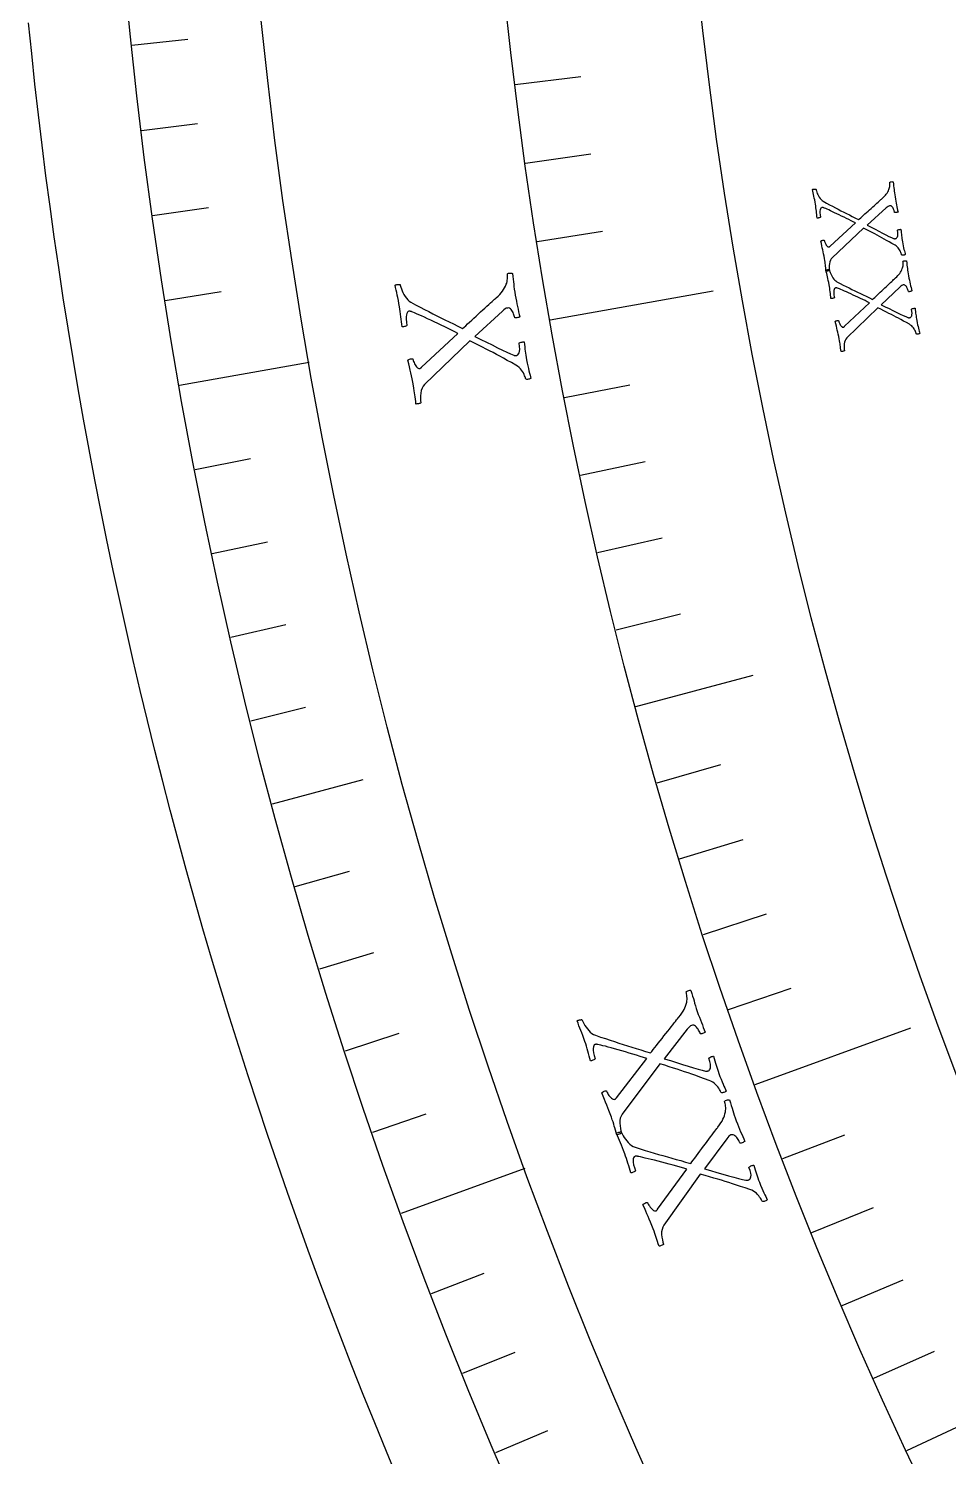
# Model space of a CAD drawing. Header units: millimetres. Extents: x -92 to 92, y -92 to 120.
# Drawn here: x -92.05 to -75.1, y -35.49 to -9.17 of the extents above; entities that cross this region are included whole.
import ezdxf

# ---------------------------------------------------------------- set-up
doc = ezdxf.new("R2010")
doc.units = ezdxf.units.MM
for name, color, linetype in [('CUT_OUTER', 1, 'Continuous'), ('ENGRAVE', 7, 'Continuous'), ('ENGRAVE_FINE', 8, 'Continuous'), ('TEXT', 5, 'Continuous')]:
    doc.layers.add(name, color=color, linetype=linetype)

msp = doc.modelspace()

# ---------------------------------------------------------------- linework, layer by layer
at = {"layer": 'CUT_OUTER'}
msp.add_lwpolyline([(-85.24, -35.9219), (-85.4589, -35.3982), (-85.6744, -34.8732), (-85.8868, -34.3468), (-86.0959, -33.8192), (-86.3018, -33.2903), (-86.5045, -32.7601), (-86.7039, -32.2287), (-86.9, -31.6961), (-87.0928, -31.1623), (-87.2824, -30.6273), (-87.4687, -30.0912), (-87.6517, -29.5539), (-87.8314, -29.0156), (-88.0077, -28.4761), (-88.1808, -27.9356), (-88.3506, -27.394), (-88.517, -26.8513), (-88.6801, -26.3077), (-88.8398, -25.7631), (-88.9962, -25.2175), (-89.1493, -24.6709), (-89.299, -24.1235), (-89.4453, -23.5751), (-89.5883, -23.0258), (-89.7279, -22.4757), (-89.8641, -21.9247), (-89.9969, -21.3729), (-90.1264, -20.8203), (-90.2524, -20.2669), (-90.3751, -19.7127), (-90.4944, -19.1578), (-90.6102, -18.6022), (-90.7226, -18.0459), (-90.8317, -17.4889), (-90.9373, -16.9312), (-91.0394, -16.3729), (-91.1382, -15.814), (-91.2335, -15.2545), (-91.3254, -14.6944), (-91.4138, -14.1337), (-91.4988, -13.5726), (-91.5804, -13.0109), (-91.6585, -12.4487), (-91.7332, -11.8861), (-91.8044, -11.323), (-91.8721, -10.7595), (-91.9364, -10.1956), (-91.9972, -9.6313), (-92.0546, -9.0666)], dxfattribs=at)
at = {"layer": 'ENGRAVE'}
for points in [[(-82.4407, -14.5365), (-79.4346, -14.0065)], [(-89.2728, -15.7412), (-86.8816, -15.3196)], [(-80.8601, -21.6664), (-78.6978, -21.087)], [(-87.5612, -23.4619), (-85.8859, -23.0131)], [(-78.664, -28.6314), (-75.7956, -27.5873)], [(-85.1831, -31.0041), (-82.9014, -30.1737)], [(-75.8693, -35.3784), (-73.8405, -34.4324)]]:
    msp.add_lwpolyline(points, dxfattribs=at)
for radius in [90.65, 90.65, 88.2219, 83.7125, 83.7125, 80.1513]:
    msp.add_circle((0, 0), radius, dxfattribs=at)
at = {"layer": 'ENGRAVE_FINE'}
for points in [[(-90.1534, -9.4755), (-89.1185, -9.3667)], [(-83.0885, -10.202), (-81.8766, -10.0532)], [(-89.9743, -11.0475), (-88.9414, -10.9206)], [(-82.8978, -11.6505), (-81.6887, -11.4806)], [(-89.7678, -12.616), (-88.7373, -12.4712)], [(-82.6819, -13.0955), (-81.4759, -12.9045)], [(-89.5339, -14.1808), (-88.5061, -14.018)], [(-82.1745, -15.9731), (-80.9759, -15.7401)], [(-88.9845, -17.2968), (-87.963, -17.0983)], [(-81.8832, -17.4048), (-80.6889, -17.1509)], [(-88.6691, -18.8472), (-87.6512, -18.6308)], [(-81.567, -18.8312), (-80.3772, -18.5565)], [(-81.2259, -20.2519), (-80.0411, -19.9565)], [(-88.3266, -20.3918), (-87.3127, -20.1577)], [(-87.9573, -21.9302), (-86.9476, -21.6785)], [(-80.4696, -23.0743), (-79.2959, -22.7377)], [(-80.0547, -24.4752), (-78.887, -24.1182)], [(-87.1384, -24.9865), (-86.1381, -24.6997)], [(-79.6153, -25.8686), (-78.4541, -25.4913)], [(-86.689, -26.5035), (-85.6939, -26.1992)], [(-79.1517, -27.2541), (-77.9972, -26.8566)], [(-86.2133, -28.0124), (-85.2236, -27.6908)], [(-85.7113, -29.5128), (-84.7273, -29.174)], [(-78.1524, -29.9999), (-77.0124, -29.5623)], [(-77.6169, -31.3593), (-76.4848, -30.9019)], [(-84.6291, -32.4861), (-83.6576, -32.1131)], [(-77.0578, -32.7091), (-75.9338, -32.232)], [(-84.0492, -33.9581), (-83.0844, -33.5683)], [(-76.4752, -34.0489), (-75.3597, -33.5523)], [(-83.4438, -35.4198), (-82.4859, -35.0132)]]:
    msp.add_lwpolyline(points, dxfattribs=at)
at = {"layer": 'TEXT'}
for points in [[(-76.0849, -12.2742), (-76.0783, -12.3136), (-76.0715, -12.3513), (-76.0646, -12.3872), (-76.0575, -12.4213), (-76.0504, -12.4545), (-76.0435, -12.4873), (-76.0367, -12.52), (-76.0302, -12.5523), (-76.0355, -12.5552), (-76.0432, -12.5579), (-76.0533, -12.5605), (-76.0657, -12.5628), (-76.0777, -12.5642), (-76.0865, -12.5639), (-76.092, -12.562), (-76.0944, -12.5583), (-76.0962, -12.5496), (-76.099, -12.539), (-76.1029, -12.5266), (-76.1078, -12.5123), (-76.1137, -12.4974), (-76.1207, -12.4834), (-76.1287, -12.47), (-76.1377, -12.4574), (-76.1479, -12.447), (-76.1594, -12.4403), (-76.1722, -12.4372), (-76.1863, -12.4378), (-76.1995, -12.4416), (-76.2142, -12.4492), (-76.2302, -12.4605), (-76.2477, -12.4754), (-76.6001, -12.7946), (-76.5261, -12.8326), (-76.4542, -12.8696), (-76.3844, -12.9058), (-76.3168, -12.9412), (-76.2541, -12.9735), (-76.1989, -13.0007), (-76.1513, -13.0229), (-76.1112, -13.0399), (-76.105, -13.042), (-76.099, -13.0433), (-76.0931, -13.0439), (-76.0872, -13.0439), (-76.0821, -13.0435), (-76.078, -13.0432), (-76.0752, -13.0429), (-76.0735, -13.0427), (-76.0655, -13.0396), (-76.0576, -13.033), (-76.0497, -13.0231), (-76.0418, -13.0096), (-76.0359, -12.9906), (-76.0339, -12.964), (-76.0358, -12.9296), (-76.0416, -12.8876), (-76.0395, -12.8842), (-76.0343, -12.8809), (-76.026, -12.8779), (-76.0146, -12.875), (-76.0026, -12.8727), (-75.9922, -12.8715), (-75.9836, -12.8712), (-75.9767, -12.872), (-75.9735, -12.9039), (-75.9705, -12.9339), (-75.9677, -12.9621), (-75.965, -12.9884), (-75.9621, -13.0145), (-75.9585, -13.0417), (-75.9543, -13.07), (-75.9494, -13.0996), (-75.9421, -13.1403), (-75.9348, -13.1776), (-75.9274, -13.2114), (-75.9201, -13.2418), (-75.9131, -13.2692), (-75.9069, -13.2941), (-75.9013, -13.3166), (-75.8965, -13.3366), (-75.9015, -13.3395), (-75.9083, -13.3424), (-75.9169, -13.3451), (-75.9272, -13.3477), (-75.9379, -13.3494), (-75.9474, -13.3493), (-75.9557, -13.3473), (-75.9629, -13.3436), (-75.9643, -13.3376), (-75.967, -13.3285), (-75.971, -13.3163), (-75.9762, -13.3011), (-75.983, -13.284), (-75.9916, -13.2663), (-76.0021, -13.2481), (-76.0144, -13.2294), (-76.0287, -13.2111), (-76.0453, -13.1942), (-76.0641, -13.1786), (-76.0851, -13.1645), (-76.1413, -13.1329), (-76.1936, -13.1034), (-76.242, -13.0758), (-76.2866, -13.0503), (-76.3293, -13.0261), (-76.3723, -13.0023), (-76.4155, -12.9789), (-76.4588, -12.956), (-76.5043, -12.9323), (-76.5539, -12.9067), (-76.6077, -12.8791), (-76.6655, -12.8496), (-77.2437, -13.3954), (-77.2626, -13.4172), (-77.2774, -13.4428), (-77.2881, -13.472), (-77.2946, -13.5049), (-77.2978, -13.5387), (-77.2988, -13.5707), (-77.2974, -13.6008), (-77.2938, -13.629), (-77.2988, -13.6329), (-77.3059, -13.6361), (-77.3152, -13.6387), (-77.3267, -13.6406), (-77.338, -13.642), (-77.3468, -13.6427), (-77.353, -13.6429), (-77.3567, -13.6424), (-77.3602, -13.6102), (-77.3633, -13.5802), (-77.3662, -13.5526), (-77.3688, -13.5273), (-77.3717, -13.5018), (-77.3755, -13.4739), (-77.3801, -13.4435), (-77.3856, -13.4106), (-77.3936, -13.3655), (-77.4015, -13.3234), (-77.4093, -13.2844), (-77.417, -13.2484), (-77.425, -13.2125), (-77.4336, -13.1736), (-77.4428, -13.1318), (-77.4526, -13.0869), (-77.4477, -13.082), (-77.4402, -13.0778), (-77.4303, -13.0744), (-77.4179, -13.0717), (-77.4059, -13.0702), (-77.3972, -13.0705), (-77.3916, -13.0725), (-77.3892, -13.0762), (-77.3875, -13.084), (-77.3845, -13.0938), (-77.3803, -13.1056), (-77.3749, -13.1194), (-77.3684, -13.1339), (-77.3611, -13.1478), (-77.3528, -13.1611), (-77.3435, -13.1738), (-77.3338, -13.1844), (-77.3239, -13.1915), (-77.3139, -13.1951), (-77.3038, -13.1951), (-77.3013, -13.1945), (-77.2985, -13.1933), (-77.2954, -13.1917), (-77.2919, -13.1896), (-77.2884, -13.1871), (-77.2854, -13.1847), (-77.2829, -13.1821), (-77.2808, -13.1795), (-76.8165, -12.7541), (-76.8545, -12.7344), (-76.8945, -12.7139), (-76.9365, -12.6927), (-76.9805, -12.6709), (-77.0252, -12.6488), (-77.0695, -12.627), (-77.1132, -12.6056), (-77.1564, -12.5845), (-77.1981, -12.5643), (-77.2372, -12.5458), (-77.2737, -12.5288), (-77.3076, -12.5135), (-77.3377, -12.5001), (-77.3628, -12.4891), (-77.3828, -12.4805), (-77.3977, -12.4743), (-77.4005, -12.4734), (-77.4039, -12.4724), (-77.4079, -12.4711), (-77.4125, -12.4697), (-77.4175, -12.4684), (-77.4226, -12.4678), (-77.428, -12.4678), (-77.4336, -12.4684), (-77.4432, -12.4724), (-77.4516, -12.4812), (-77.4588, -12.4948), (-77.4648, -12.5132), (-77.4685, -12.5372), (-77.4691, -12.5676), (-77.4663, -12.6046), (-77.4603, -12.6481), (-77.4654, -12.652), (-77.4725, -12.6556), (-77.4817, -12.6588), (-77.493, -12.6616), (-77.5042, -12.6637), (-77.5129, -12.6646), (-77.5192, -12.6644), (-77.5231, -12.663), (-77.5259, -12.6317), (-77.529, -12.6002), (-77.5322, -12.5684), (-77.5355, -12.5363), (-77.5392, -12.5043), (-77.5432, -12.4726), (-77.5476, -12.4413), (-77.5523, -12.4103), (-77.5592, -12.3686), (-77.566, -12.33), (-77.5727, -12.2947), (-77.5793, -12.2626), (-77.586, -12.2318), (-77.5929, -12.2004), (-77.6, -12.1685), (-77.6073, -12.136), (-77.6012, -12.1332), (-77.5933, -12.1312), (-77.5836, -12.1299), (-77.5723, -12.1294), (-77.5614, -12.1293), (-77.5528, -12.1295), (-77.5467, -12.13), (-77.5431, -12.1306), (-77.5415, -12.1375), (-77.5382, -12.1488), (-77.5331, -12.1648), (-77.5263, -12.1853), (-77.5178, -12.2083), (-77.5074, -12.2319), (-77.4951, -12.2561), (-77.481, -12.2809), (-77.4652, -12.3043), (-77.4476, -12.3244), (-77.4285, -12.3411), (-77.4077, -12.3545), (-77.3478, -12.3871), (-77.2905, -12.418), (-77.2357, -12.4472), (-77.1836, -12.4747), (-77.1326, -12.5014), (-77.0816, -12.5278), (-77.0304, -12.554), (-76.9791, -12.58), (-76.9267, -12.6065), (-76.8721, -12.6342), (-76.8155, -12.6631), (-76.7567, -12.6932), (-76.7373, -12.6763), (-76.7158, -12.6571), (-76.6922, -12.6358), (-76.6665, -12.6122), (-76.6393, -12.5874), (-76.6115, -12.5621), (-76.5831, -12.5365), (-76.5539, -12.5105), (-76.525, -12.4847), (-76.497, -12.4596), (-76.4702, -12.4353), (-76.4443, -12.4118), (-76.4201, -12.3897), (-76.3982, -12.3697), (-76.3785, -12.3518), (-76.3611, -12.336), (-76.3469, -12.3232), (-76.3368, -12.314), (-76.3307, -12.3085), (-76.3287, -12.3066), (-76.3036, -12.2844), (-76.2816, -12.2631), (-76.2626, -12.2427), (-76.2466, -12.2232), (-76.2328, -12.2035), (-76.22, -12.1825), (-76.2083, -12.16), (-76.1977, -12.1361), (-76.1917, -12.1197), (-76.1871, -12.1025), (-76.1839, -12.0846), (-76.1822, -12.0658), (-76.1814, -12.0479), (-76.1814, -12.0321), (-76.182, -12.0187), (-76.1832, -12.0074), (-76.1822, -12.0033), (-76.1775, -11.9997), (-76.1692, -11.9966), (-76.1574, -11.9942), (-76.1448, -11.9928), (-76.1344, -11.9929), (-76.126, -11.9944), (-76.1197, -11.9974), (-76.1148, -12.0364), (-76.1104, -12.0726), (-76.1067, -12.1057), (-76.1035, -12.136), (-76.1002, -12.1663), (-76.096, -12.1994), (-76.0909, -12.2353), (-76.0849, -12.2742)], [(-83.0847, -14.0834), (-83.0747, -14.1404), (-83.0644, -14.1949), (-83.0539, -14.2468), (-83.0432, -14.2961), (-83.0325, -14.344), (-83.0221, -14.3916), (-83.0119, -14.4387), (-83.0019, -14.4855), (-83.0097, -14.4898), (-83.0208, -14.4938), (-83.0354, -14.4976), (-83.0535, -14.5012), (-83.0709, -14.5034), (-83.0837, -14.5031), (-83.0918, -14.5004), (-83.0952, -14.4951), (-83.098, -14.4825), (-83.1022, -14.4672), (-83.108, -14.4492), (-83.1153, -14.4286), (-83.1241, -14.4072), (-83.1344, -14.3869), (-83.1462, -14.3676), (-83.1595, -14.3495), (-83.1745, -14.3346), (-83.1913, -14.325), (-83.2099, -14.3207), (-83.2304, -14.3217), (-83.2496, -14.3275), (-83.2708, -14.3386), (-83.294, -14.3552), (-83.3192, -14.3771), (-83.8277, -14.8451), (-83.7195, -14.8991), (-83.6144, -14.9518), (-83.5125, -15.0032), (-83.4137, -15.0534), (-83.3219, -15.0993), (-83.2413, -15.1378), (-83.1717, -15.1691), (-83.1131, -15.1931), (-83.1041, -15.196), (-83.0953, -15.1978), (-83.0867, -15.1986), (-83.0782, -15.1985), (-83.0707, -15.1978), (-83.0648, -15.1973), (-83.0607, -15.1968), (-83.0582, -15.1965), (-83.0467, -15.1919), (-83.0353, -15.1823), (-83.024, -15.1676), (-83.0127, -15.148), (-83.0043, -15.1204), (-83.0018, -15.0818), (-83.0051, -15.032), (-83.0142, -14.9713), (-83.0112, -14.9663), (-83.0036, -14.9615), (-82.9916, -14.9569), (-82.9751, -14.9526), (-82.9576, -14.9491), (-82.9425, -14.9471), (-82.93, -14.9466), (-82.92, -14.9476), (-82.9149, -14.9937), (-82.9101, -15.0372), (-82.9056, -15.0779), (-82.9013, -15.116), (-82.8967, -15.1537), (-82.8911, -15.193), (-82.8845, -15.234), (-82.8769, -15.2768), (-82.8656, -15.3356), (-82.8544, -15.3894), (-82.8432, -15.4383), (-82.832, -15.4821), (-82.8214, -15.5217), (-82.8119, -15.5577), (-82.8035, -15.5901), (-82.7961, -15.619), (-82.8034, -15.6234), (-82.8132, -15.6276), (-82.8256, -15.6317), (-82.8406, -15.6357), (-82.856, -15.6383), (-82.8698, -15.6383), (-82.882, -15.6357), (-82.8926, -15.6305), (-82.8948, -15.6218), (-82.8988, -15.6087), (-82.9048, -15.5911), (-82.9126, -15.569), (-82.9228, -15.5444), (-82.9356, -15.519), (-82.9511, -15.4929), (-82.9693, -15.466), (-82.9905, -15.4397), (-83.0148, -15.4155), (-83.0424, -15.3933), (-83.0732, -15.3732), (-83.1554, -15.3284), (-83.2319, -15.2865), (-83.3028, -15.2474), (-83.368, -15.2112), (-83.4306, -15.1768), (-83.4934, -15.1429), (-83.5565, -15.1097), (-83.6199, -15.0772), (-83.6865, -15.0435), (-83.759, -15.0071), (-83.8375, -14.9679), (-83.922, -14.9258), (-84.7544, -15.7287), (-84.7815, -15.7608), (-84.8026, -15.7983), (-84.8176, -15.841), (-84.8264, -15.8891), (-84.8306, -15.9384), (-84.8314, -15.9849), (-84.8289, -16.0287), (-84.823, -16.0698), (-84.8302, -16.0755), (-84.8406, -16.0804), (-84.8541, -16.0843), (-84.8707, -16.0874), (-84.8871, -16.0895), (-84.8998, -16.0907), (-84.9089, -16.0911), (-84.9143, -16.0905), (-84.9199, -16.0436), (-84.925, -16), (-84.9297, -15.9598), (-84.934, -15.9229), (-84.9387, -15.8859), (-84.9447, -15.8453), (-84.952, -15.8011), (-84.9605, -15.7533), (-84.973, -15.6876), (-84.9852, -15.6265), (-84.9972, -15.5697), (-85.009, -15.5175), (-85.0212, -15.4653), (-85.0343, -15.4087), (-85.0484, -15.3479), (-85.0634, -15.2827), (-85.0562, -15.2754), (-85.0455, -15.2692), (-85.0311, -15.2641), (-85.0132, -15.26), (-84.9957, -15.2577), (-84.983, -15.258), (-84.9748, -15.2608), (-84.9713, -15.2662), (-84.9686, -15.2775), (-84.9642, -15.2918), (-84.9579, -15.3089), (-84.9498, -15.3289), (-84.9402, -15.3499), (-84.9292, -15.37), (-84.9169, -15.3893), (-84.9033, -15.4076), (-84.889, -15.423), (-84.8745, -15.4331), (-84.8599, -15.4382), (-84.8451, -15.438), (-84.8416, -15.4371), (-84.8376, -15.4354), (-84.833, -15.4329), (-84.828, -15.4298), (-84.823, -15.4262), (-84.8187, -15.4226), (-84.815, -15.4188), (-84.812, -15.4149), (-84.143, -14.7894), (-84.1985, -14.7612), (-84.2569, -14.732), (-84.3183, -14.7018), (-84.3826, -14.6706), (-84.4479, -14.6391), (-84.5126, -14.608), (-84.5765, -14.5774), (-84.6396, -14.5472), (-84.7005, -14.5184), (-84.7576, -14.4918), (-84.8109, -14.4676), (-84.8604, -14.4456), (-84.9043, -14.4265), (-84.9409, -14.4108), (-84.9701, -14.3986), (-84.9919, -14.3897), (-84.996, -14.3885), (-85.0009, -14.3869), (-85.0067, -14.3852), (-85.0134, -14.3831), (-85.0207, -14.3814), (-85.0282, -14.3805), (-85.0361, -14.3806), (-85.0442, -14.3815), (-85.0581, -14.3875), (-85.0702, -14.4004), (-85.0805, -14.4202), (-85.089, -14.447), (-85.0942, -14.482), (-85.0945, -14.5264), (-85.0901, -14.5803), (-85.0808, -14.6435), (-85.0881, -14.6493), (-85.0984, -14.6546), (-85.1118, -14.6594), (-85.1282, -14.6636), (-85.1444, -14.6667), (-85.1571, -14.6682), (-85.1663, -14.6679), (-85.1719, -14.666), (-85.1765, -14.6205), (-85.1813, -14.5745), (-85.1863, -14.5282), (-85.1916, -14.4815), (-85.1973, -14.4349), (-85.2035, -14.3888), (-85.2102, -14.3432), (-85.2175, -14.2982), (-85.228, -14.2374), (-85.2383, -14.1813), (-85.2484, -14.1299), (-85.2584, -14.0832), (-85.2684, -14.0383), (-85.2788, -13.9927), (-85.2894, -13.9463), (-85.3004, -13.899), (-85.2915, -13.8949), (-85.28, -13.8919), (-85.266, -13.8899), (-85.2496, -13.889), (-85.2336, -13.8889), (-85.2212, -13.8891), (-85.2123, -13.8897), (-85.207, -13.8906), (-85.2046, -13.9006), (-85.1997, -13.9171), (-85.1922, -13.9403), (-85.1821, -13.97), (-85.1695, -14.0035), (-85.1541, -14.0378), (-85.136, -14.073), (-85.1152, -14.1089), (-85.0919, -14.1428), (-85.0662, -14.1719), (-85.0382, -14.196), (-85.0077, -14.2153), (-84.9203, -14.2621), (-84.8365, -14.3064), (-84.7566, -14.3484), (-84.6804, -14.3879), (-84.606, -14.426), (-84.5314, -14.4638), (-84.4567, -14.5012), (-84.3817, -14.5384), (-84.3051, -14.5762), (-84.2255, -14.6158), (-84.1427, -14.6571), (-84.0569, -14.7), (-84.0289, -14.6752), (-83.9978, -14.6471), (-83.9637, -14.6158), (-83.9266, -14.5812), (-83.8875, -14.5447), (-83.8474, -14.5077), (-83.8063, -14.4701), (-83.7642, -14.432), (-83.7224, -14.3942), (-83.6821, -14.3574), (-83.6432, -14.3219), (-83.6059, -14.2874), (-83.571, -14.255), (-83.5393, -14.2258), (-83.5109, -14.1996), (-83.4858, -14.1765), (-83.4653, -14.1577), (-83.4506, -14.1442), (-83.4418, -14.1361), (-83.4389, -14.1334), (-83.4026, -14.1009), (-83.3708, -14.0697), (-83.3435, -14.04), (-83.3205, -14.0116), (-83.3005, -13.9829), (-83.2822, -13.9522), (-83.2654, -13.9195), (-83.2502, -13.8847), (-83.2416, -13.8609), (-83.2351, -13.836), (-83.2306, -13.8099), (-83.2282, -13.7828), (-83.2273, -13.7567), (-83.2274, -13.7339), (-83.2284, -13.7144), (-83.2303, -13.6982), (-83.2288, -13.6921), (-83.222, -13.6869), (-83.2101, -13.6824), (-83.1929, -13.6787), (-83.1746, -13.6766), (-83.1594, -13.6766), (-83.1472, -13.6787), (-83.138, -13.683), (-83.1305, -13.7395), (-83.1238, -13.7917), (-83.1181, -13.8397), (-83.1132, -13.8835), (-83.1081, -13.9273), (-83.1017, -13.9752), (-83.0938, -14.0272), (-83.0847, -14.0834)], [(-75.8355, -13.7309), (-75.8282, -13.7702), (-75.8207, -13.8077), (-75.8131, -13.8435), (-75.8053, -13.8775), (-75.7976, -13.9105), (-75.79, -13.9432), (-75.7827, -13.9757), (-75.7755, -14.008), (-75.7808, -14.011), (-75.7884, -14.0138), (-75.7984, -14.0165), (-75.8108, -14.0191), (-75.8228, -14.0207), (-75.8315, -14.0206), (-75.8371, -14.0188), (-75.8396, -14.0152), (-75.8415, -14.0065), (-75.8446, -13.9959), (-75.8487, -13.9836), (-75.8538, -13.9694), (-75.8601, -13.9547), (-75.8673, -13.9407), (-75.8756, -13.9275), (-75.8848, -13.9151), (-75.8953, -13.9049), (-75.9069, -13.8984), (-75.9197, -13.8955), (-75.9338, -13.8964), (-75.9469, -13.9005), (-75.9614, -13.9084), (-75.9773, -13.9199), (-75.9945, -13.9352), (-76.3407, -14.2611), (-76.2659, -14.2976), (-76.1933, -14.3333), (-76.1229, -14.3682), (-76.0547, -14.4022), (-75.9913, -14.4334), (-75.9356, -14.4595), (-75.8876, -14.4807), (-75.8472, -14.497), (-75.841, -14.4989), (-75.8349, -14.5002), (-75.8289, -14.5007), (-75.8231, -14.5005), (-75.818, -14.5), (-75.8139, -14.4996), (-75.8111, -14.4993), (-75.8094, -14.499), (-75.8015, -14.4958), (-75.7937, -14.4891), (-75.786, -14.479), (-75.7784, -14.4654), (-75.7728, -14.4463), (-75.7713, -14.4196), (-75.7739, -14.3853), (-75.7805, -14.3434), (-75.7785, -14.3399), (-75.7733, -14.3366), (-75.7651, -14.3333), (-75.7538, -14.3303), (-75.7417, -14.3278), (-75.7314, -14.3263), (-75.7228, -14.3259), (-75.7159, -14.3265), (-75.7121, -14.3583), (-75.7086, -14.3883), (-75.7052, -14.4164), (-75.702, -14.4427), (-75.6986, -14.4687), (-75.6945, -14.4958), (-75.6897, -14.5241), (-75.6843, -14.5536), (-75.6762, -14.5941), (-75.6681, -14.6313), (-75.6601, -14.6649), (-75.6522, -14.6951), (-75.6447, -14.7224), (-75.638, -14.7472), (-75.632, -14.7696), (-75.6268, -14.7895), (-75.6318, -14.7926), (-75.6385, -14.7955), (-75.647, -14.7984), (-75.6573, -14.8012), (-75.6679, -14.8031), (-75.6774, -14.8031), (-75.6858, -14.8014), (-75.6931, -14.7978), (-75.6946, -14.7918), (-75.6975, -14.7828), (-75.7017, -14.7707), (-75.7072, -14.7555), (-75.7143, -14.7385), (-75.7233, -14.7211), (-75.7341, -14.7031), (-75.7467, -14.6846), (-75.7614, -14.6666), (-75.7783, -14.65), (-75.7974, -14.6348), (-75.8187, -14.6211), (-75.8755, -14.5906), (-75.9283, -14.562), (-75.9773, -14.5354), (-76.0223, -14.5108), (-76.0655, -14.4874), (-76.1089, -14.4644), (-76.1525, -14.4419), (-76.1963, -14.4198), (-76.2423, -14.397), (-76.2924, -14.3723), (-76.3466, -14.3458), (-76.405, -14.3173), (-76.9726, -14.8741), (-76.9911, -14.8963), (-77.0054, -14.9222), (-77.0155, -14.9516), (-77.0214, -14.9846), (-77.024, -15.0185), (-77.0243, -15.0504), (-77.0224, -15.0805), (-77.0182, -15.1086), (-77.0231, -15.1126), (-77.0302, -15.116), (-77.0395, -15.1188), (-77.0509, -15.1209), (-77.0622, -15.1225), (-77.0709, -15.1234), (-77.0772, -15.1237), (-77.0809, -15.1233), (-77.0849, -15.0911), (-77.0887, -15.0612), (-77.0921, -15.0337), (-77.0952, -15.0084), (-77.0986, -14.983), (-77.1029, -14.9552), (-77.1081, -14.9248), (-77.1142, -14.8921), (-77.1231, -14.8471), (-77.1318, -14.8052), (-77.1404, -14.7663), (-77.1487, -14.7305), (-77.1574, -14.6947), (-77.1667, -14.656), (-77.1768, -14.6144), (-77.1875, -14.5697), (-77.1826, -14.5647), (-77.1752, -14.5604), (-77.1654, -14.5567), (-77.153, -14.5538), (-77.1411, -14.5522), (-77.1323, -14.5523), (-77.1267, -14.5541), (-77.1242, -14.5578), (-77.1223, -14.5656), (-77.1192, -14.5753), (-77.1148, -14.5871), (-77.1091, -14.6007), (-77.1024, -14.6151), (-77.0947, -14.6288), (-77.0862, -14.642), (-77.0767, -14.6545), (-77.0667, -14.6649), (-77.0567, -14.6718), (-77.0467, -14.6752), (-77.0365, -14.675), (-77.0341, -14.6743), (-77.0313, -14.6732), (-77.0282, -14.6715), (-77.0248, -14.6693), (-77.0214, -14.6668), (-77.0184, -14.6642), (-77.0159, -14.6616), (-77.0139, -14.659), (-76.5578, -14.2248), (-76.5962, -14.2058), (-76.6366, -14.1861), (-76.6789, -14.1657), (-76.7233, -14.1447), (-76.7685, -14.1235), (-76.8132, -14.1026), (-76.8573, -14.082), (-76.9009, -14.0617), (-76.943, -14.0423), (-76.9825, -14.0245), (-77.0193, -14.0083), (-77.0535, -13.9936), (-77.0838, -13.9808), (-77.1091, -13.9703), (-77.1292, -13.9621), (-77.1443, -13.9562), (-77.1471, -13.9554), (-77.1505, -13.9544), (-77.1545, -13.9532), (-77.1591, -13.9518), (-77.1641, -13.9507), (-77.1693, -13.9502), (-77.1747, -13.9502), (-77.1803, -13.951), (-77.1898, -13.9552), (-77.198, -13.9641), (-77.205, -13.9778), (-77.2106, -13.9963), (-77.2139, -14.0204), (-77.2138, -14.0509), (-77.2104, -14.0878), (-77.2036, -14.1311), (-77.2085, -14.1352), (-77.2156, -14.1389), (-77.2247, -14.1422), (-77.236, -14.1453), (-77.2471, -14.1475), (-77.2558, -14.1486), (-77.2621, -14.1485), (-77.266, -14.1472), (-77.2695, -14.116), (-77.2731, -14.0845), (-77.2769, -14.0528), (-77.2809, -14.0208), (-77.2851, -13.9888), (-77.2898, -13.9572), (-77.2947, -13.926), (-77.3001, -13.8951), (-77.3078, -13.8535), (-77.3153, -13.8151), (-77.3227, -13.7799), (-77.3299, -13.7479), (-77.3372, -13.7173), (-77.3447, -13.686), (-77.3524, -13.6543), (-77.3603, -13.6219), (-77.3542, -13.619), (-77.3464, -13.6168), (-77.3368, -13.6154), (-77.3255, -13.6146), (-77.3145, -13.6144), (-77.306, -13.6144), (-77.2999, -13.6147), (-77.2962, -13.6153), (-77.2945, -13.6221), (-77.2909, -13.6335), (-77.2856, -13.6493), (-77.2784, -13.6696), (-77.2694, -13.6925), (-77.2586, -13.7159), (-77.2458, -13.7399), (-77.2313, -13.7644), (-77.215, -13.7875), (-77.1971, -13.8072), (-77.1776, -13.8236), (-77.1565, -13.8365), (-77.096, -13.868), (-77.0381, -13.8978), (-76.9828, -13.9259), (-76.9302, -13.9525), (-76.8787, -13.9781), (-76.8272, -14.0035), (-76.7755, -14.0288), (-76.7237, -14.0538), (-76.6708, -14.0793), (-76.6157, -14.1059), (-76.5585, -14.1337), (-76.4992, -14.1627), (-76.4801, -14.1454), (-76.459, -14.1259), (-76.4358, -14.1041), (-76.4105, -14.08), (-76.3839, -14.0547), (-76.3566, -14.0289), (-76.3286, -14.0027), (-76.3, -13.9762), (-76.2715, -13.9498), (-76.2441, -13.9242), (-76.2176, -13.8994), (-76.1922, -13.8754), (-76.1685, -13.8528), (-76.1469, -13.8324), (-76.1276, -13.8142), (-76.1105, -13.7981), (-76.0966, -13.7849), (-76.0866, -13.7755), (-76.0806, -13.7699), (-76.0786, -13.768), (-76.054, -13.7453), (-76.0324, -13.7235), (-76.0138, -13.7028), (-75.9982, -13.6831), (-75.9848, -13.6631), (-75.9724, -13.6418), (-75.9611, -13.6191), (-75.951, -13.595), (-75.9453, -13.5785), (-75.941, -13.5612), (-75.9382, -13.5432), (-75.9368, -13.5245), (-75.9364, -13.5065), (-75.9366, -13.4907), (-75.9375, -13.4773), (-75.939, -13.4661), (-75.938, -13.4619), (-75.9334, -13.4582), (-75.9252, -13.455), (-75.9134, -13.4524), (-75.9009, -13.4507), (-75.8904, -13.4506), (-75.882, -13.452), (-75.8756, -13.4549), (-75.87, -13.4938), (-75.8649, -13.5298), (-75.8606, -13.5629), (-75.8568, -13.5931), (-75.8529, -13.6233), (-75.8481, -13.6563), (-75.8423, -13.6922), (-75.8355, -13.7309)], [(-79.7298, -27.2867), (-79.7107, -27.3414), (-79.6919, -27.3934), (-79.6732, -27.443), (-79.6546, -27.49), (-79.6364, -27.5355), (-79.6184, -27.5808), (-79.6007, -27.6257), (-79.5833, -27.6702), (-79.5903, -27.6757), (-79.6007, -27.6815), (-79.6145, -27.6876), (-79.6317, -27.694), (-79.6485, -27.699), (-79.6612, -27.7008), (-79.6696, -27.6994), (-79.6739, -27.6948), (-79.6786, -27.6827), (-79.6853, -27.6683), (-79.6939, -27.6515), (-79.7044, -27.6323), (-79.7165, -27.6126), (-79.73, -27.5942), (-79.7447, -27.5771), (-79.7608, -27.5614), (-79.778, -27.5491), (-79.7961, -27.5423), (-79.8152, -27.541), (-79.8353, -27.5454), (-79.8532, -27.5542), (-79.8723, -27.5686), (-79.8926, -27.5886), (-79.914, -27.6143), (-80.3404, -28.1582), (-80.2249, -28.194), (-80.1127, -28.2291), (-80.0038, -28.2634), (-79.8982, -28.297), (-79.8003, -28.3275), (-79.7145, -28.3526), (-79.6407, -28.3722), (-79.5791, -28.3865), (-79.5697, -28.3879), (-79.5607, -28.3883), (-79.5521, -28.3877), (-79.5437, -28.3861), (-79.5364, -28.3843), (-79.5307, -28.3828), (-79.5267, -28.3817), (-79.5243, -28.381), (-79.5137, -28.3746), (-79.504, -28.3632), (-79.4952, -28.347), (-79.4872, -28.3258), (-79.4834, -28.2972), (-79.4872, -28.2587), (-79.4984, -28.2101), (-79.5172, -28.1516), (-79.515, -28.1462), (-79.5083, -28.1402), (-79.4972, -28.1338), (-79.4816, -28.1269), (-79.4649, -28.1206), (-79.4504, -28.1162), (-79.4381, -28.1137), (-79.428, -28.1131), (-79.4156, -28.1578), (-79.4039, -28.1999), (-79.3928, -28.2394), (-79.3824, -28.2763), (-79.3718, -28.3127), (-79.3599, -28.3506), (-79.3468, -28.3901), (-79.3325, -28.431), (-79.3119, -28.4873), (-79.2921, -28.5386), (-79.2732, -28.585), (-79.2551, -28.6264), (-79.2383, -28.6638), (-79.2231, -28.6977), (-79.2095, -28.7284), (-79.1976, -28.7557), (-79.204, -28.7612), (-79.2131, -28.767), (-79.2246, -28.7731), (-79.2388, -28.7794), (-79.2536, -28.7845), (-79.2672, -28.7867), (-79.2797, -28.7861), (-79.2909, -28.7826), (-79.2945, -28.7744), (-79.3006, -28.7621), (-79.3093, -28.7457), (-79.3206, -28.7252), (-79.3346, -28.7025), (-79.3514, -28.6796), (-79.3709, -28.6562), (-79.3932, -28.6326), (-79.4183, -28.6101), (-79.4462, -28.5901), (-79.477, -28.5727), (-79.5107, -28.5578), (-79.599, -28.5269), (-79.6813, -28.4978), (-79.7575, -28.4707), (-79.8277, -28.4454), (-79.895, -28.4215), (-79.9625, -28.3983), (-80.0301, -28.3757), (-80.0979, -28.3537), (-80.169, -28.3312), (-80.2465, -28.307), (-80.3303, -28.2809), (-80.4205, -28.2531), (-81.1126, -29.1795), (-81.1342, -29.2156), (-81.149, -29.256), (-81.1569, -29.3006), (-81.1579, -29.3494), (-81.154, -29.3988), (-81.1473, -29.4448), (-81.1377, -29.4877), (-81.1254, -29.5272), (-81.1315, -29.5341), (-81.141, -29.5405), (-81.1537, -29.5466), (-81.1696, -29.5523), (-81.1854, -29.557), (-81.1978, -29.5603), (-81.2067, -29.5621), (-81.2121, -29.5624), (-81.2252, -29.517), (-81.2373, -29.4748), (-81.2484, -29.4359), (-81.2586, -29.4002), (-81.2692, -29.3644), (-81.2816, -29.3253), (-81.2959, -29.2828), (-81.3121, -29.237), (-81.335, -29.1742), (-81.3569, -29.1158), (-81.3779, -29.0618), (-81.3979, -29.0121), (-81.4183, -28.9625), (-81.4404, -28.9089), (-81.4641, -28.8511), (-81.4894, -28.7892), (-81.4835, -28.7808), (-81.4739, -28.773), (-81.4606, -28.7656), (-81.4435, -28.7587), (-81.4267, -28.7536), (-81.414, -28.7518), (-81.4055, -28.7533), (-81.4012, -28.758), (-81.3967, -28.7688), (-81.39, -28.7821), (-81.3811, -28.798), (-81.3699, -28.8165), (-81.357, -28.8357), (-81.3429, -28.8537), (-81.3277, -28.8707), (-81.3113, -28.8867), (-81.2947, -28.8995), (-81.2787, -28.9072), (-81.2635, -28.9098), (-81.249, -28.9073), (-81.2457, -28.9058), (-81.2419, -28.9035), (-81.2378, -28.9003), (-81.2334, -28.8964), (-81.229, -28.8921), (-81.2254, -28.8878), (-81.2223, -28.8835), (-81.22, -28.8792), (-80.6605, -28.154), (-80.7199, -28.1351), (-80.7822, -28.1157), (-80.8477, -28.0958), (-80.9161, -28.0753), (-80.9857, -28.0548), (-81.0545, -28.0345), (-81.1225, -28.0146), (-81.1897, -27.995), (-81.2544, -27.9764), (-81.3151, -27.9594), (-81.3716, -27.944), (-81.424, -27.9303), (-81.4704, -27.9186), (-81.509, -27.909), (-81.5398, -27.9015), (-81.5628, -27.8963), (-81.567, -27.8957), (-81.5721, -27.895), (-81.5781, -27.8942), (-81.585, -27.8933), (-81.5925, -27.8927), (-81.6001, -27.8931), (-81.6078, -27.8944), (-81.6157, -27.8966), (-81.6284, -27.9048), (-81.6383, -27.9195), (-81.6453, -27.9407), (-81.6493, -27.9685), (-81.6488, -28.0039), (-81.642, -28.0478), (-81.629, -28.1002), (-81.6096, -28.1611), (-81.6159, -28.168), (-81.6252, -28.1749), (-81.6376, -28.1818), (-81.6532, -28.1886), (-81.6687, -28.1943), (-81.681, -28.1977), (-81.69, -28.199), (-81.6959, -28.198), (-81.7077, -28.1538), (-81.7198, -28.1092), (-81.7323, -28.0643), (-81.745, -28.0191), (-81.7582, -27.974), (-81.7717, -27.9295), (-81.7857, -27.8856), (-81.8001, -27.8423), (-81.8203, -27.7841), (-81.8395, -27.7304), (-81.8578, -27.6813), (-81.8751, -27.6367), (-81.8923, -27.5941), (-81.9098, -27.5507), (-81.9278, -27.5066), (-81.9463, -27.4618), (-81.9381, -27.4562), (-81.9273, -27.4514), (-81.9138, -27.4472), (-81.8977, -27.4437), (-81.882, -27.441), (-81.8697, -27.4392), (-81.8609, -27.4383), (-81.8554, -27.4384), (-81.8515, -27.4478), (-81.844, -27.4634), (-81.8329, -27.485), (-81.8181, -27.5128), (-81.8002, -27.5438), (-81.7795, -27.5752), (-81.756, -27.6069), (-81.7297, -27.6391), (-81.7012, -27.6688), (-81.6712, -27.6933), (-81.6396, -27.7126), (-81.6065, -27.7267), (-81.5126, -27.7588), (-81.4228, -27.7891), (-81.3372, -27.8176), (-81.2556, -27.8443), (-81.1761, -27.8699), (-81.0964, -27.8952), (-81.0165, -27.9202), (-80.9366, -27.9447), (-80.8549, -27.9698), (-80.7699, -27.996), (-80.6816, -28.0233), (-80.5899, -28.0519), (-80.5663, -28.0229), (-80.5402, -27.9902), (-80.5116, -27.9538), (-80.4805, -27.9137), (-80.4478, -27.8714), (-80.4141, -27.8284), (-80.3796, -27.7847), (-80.3443, -27.7402), (-80.3091, -27.6962), (-80.2752, -27.6534), (-80.2426, -27.612), (-80.2114, -27.572), (-80.1821, -27.5345), (-80.1555, -27.5005), (-80.1317, -27.4701), (-80.1107, -27.4432), (-80.0935, -27.4213), (-80.0812, -27.4057), (-80.0738, -27.3963), (-80.0713, -27.3932), (-80.0408, -27.3552), (-80.0144, -27.3193), (-79.9922, -27.2855), (-79.9741, -27.2538), (-79.959, -27.2223), (-79.9459, -27.189), (-79.9346, -27.154), (-79.9252, -27.1173), (-79.9205, -27.0924), (-79.9181, -27.0667), (-79.9179, -27.0403), (-79.9199, -27.0132), (-79.9232, -26.9873), (-79.927, -26.9648), (-79.9311, -26.9457), (-79.9356, -26.93), (-79.9351, -26.9238), (-79.9293, -26.9175), (-79.9182, -26.9111), (-79.9018, -26.9048), (-79.8841, -26.8997), (-79.8691, -26.8972), (-79.8567, -26.8974), (-79.8469, -26.9001), (-79.8304, -26.9546), (-79.8155, -27.0051), (-79.802, -27.0516), (-79.7902, -27.094), (-79.7781, -27.1364), (-79.764, -27.1826), (-79.7479, -27.2328), (-79.7298, -27.2867)], [(-79.0111, -29.3026), (-78.9907, -29.3568), (-78.9705, -29.4084), (-78.9506, -29.4574), (-78.9308, -29.5039), (-78.9114, -29.549), (-78.8923, -29.5938), (-78.8735, -29.6382), (-78.855, -29.6823), (-78.8618, -29.6879), (-78.872, -29.694), (-78.8857, -29.7004), (-78.9027, -29.7073), (-78.9194, -29.7127), (-78.932, -29.7148), (-78.9405, -29.7136), (-78.9449, -29.7091), (-78.9499, -29.6972), (-78.957, -29.6829), (-78.966, -29.6664), (-78.977, -29.6475), (-78.9896, -29.6281), (-79.0035, -29.61), (-79.0187, -29.5933), (-79.0351, -29.578), (-79.0526, -29.5661), (-79.0709, -29.5598), (-79.0901, -29.5591), (-79.11, -29.5639), (-79.1277, -29.5731), (-79.1465, -29.588), (-79.1662, -29.6086), (-79.187, -29.6348), (-79.5994, -30.1893), (-79.4831, -30.2222), (-79.37, -30.2544), (-79.2602, -30.286), (-79.1538, -30.3169), (-79.0552, -30.3449), (-78.9687, -30.3678), (-78.8945, -30.3855), (-78.8326, -30.3983), (-78.8232, -30.3994), (-78.8142, -30.3995), (-78.8055, -30.3987), (-78.7972, -30.397), (-78.79, -30.3949), (-78.7843, -30.3933), (-78.7803, -30.3921), (-78.7779, -30.3913), (-78.7675, -30.3846), (-78.7581, -30.3731), (-78.7497, -30.3566), (-78.7422, -30.3353), (-78.7392, -30.3066), (-78.7439, -30.2681), (-78.7564, -30.2199), (-78.7766, -30.1619), (-78.7746, -30.1564), (-78.7681, -30.1502), (-78.7571, -30.1435), (-78.7417, -30.1362), (-78.7251, -30.1295), (-78.7107, -30.1248), (-78.6985, -30.122), (-78.6884, -30.1211), (-78.6749, -30.1654), (-78.6621, -30.2072), (-78.6501, -30.2464), (-78.6388, -30.2831), (-78.6272, -30.3192), (-78.6144, -30.3568), (-78.6003, -30.3959), (-78.5849, -30.4365), (-78.5629, -30.4922), (-78.5418, -30.543), (-78.5217, -30.5889), (-78.5026, -30.6299), (-78.4848, -30.6667), (-78.4687, -30.7003), (-78.4544, -30.7306), (-78.4418, -30.7576), (-78.4481, -30.7633), (-78.457, -30.7693), (-78.4684, -30.7757), (-78.4824, -30.7824), (-78.4971, -30.7878), (-78.5106, -30.7904), (-78.5231, -30.7901), (-78.5344, -30.7869), (-78.5382, -30.7788), (-78.5446, -30.7666), (-78.5538, -30.7505), (-78.5656, -30.7303), (-78.5801, -30.708), (-78.5975, -30.6854), (-78.6176, -30.6626), (-78.6405, -30.6395), (-78.6661, -30.6177), (-78.6946, -30.5984), (-78.7258, -30.5818), (-78.7598, -30.5677), (-78.8489, -30.539), (-78.9319, -30.5121), (-79.0088, -30.4869), (-79.0796, -30.4635), (-79.1475, -30.4413), (-79.2155, -30.4197), (-79.2837, -30.3989), (-79.3521, -30.3786), (-79.4237, -30.358), (-79.5017, -30.3357), (-79.5862, -30.3118), (-79.677, -30.2862), (-80.3454, -31.2299), (-80.3661, -31.2666), (-80.3798, -31.3073), (-80.3866, -31.3521), (-80.3864, -31.401), (-80.3813, -31.4502), (-80.3734, -31.4961), (-80.3627, -31.5386), (-80.3494, -31.5778), (-80.3554, -31.5848), (-80.3646, -31.5915), (-80.3772, -31.5979), (-80.3929, -31.604), (-80.4086, -31.6092), (-80.4209, -31.6128), (-80.4298, -31.6148), (-80.4352, -31.6152), (-80.4494, -31.5702), (-80.4626, -31.5283), (-80.4747, -31.4897), (-80.4857, -31.4542), (-80.4972, -31.4187), (-80.5107, -31.38), (-80.5261, -31.3379), (-80.5434, -31.2925), (-80.5679, -31.2303), (-80.5913, -31.1725), (-80.6136, -31.119), (-80.6349, -31.0698), (-80.6566, -31.0208), (-80.68, -30.9677), (-80.7052, -30.9105), (-80.7321, -30.8493), (-80.7264, -30.8408), (-80.7169, -30.8327), (-80.7038, -30.825), (-80.6869, -30.8176), (-80.6702, -30.8122), (-80.6576, -30.81), (-80.6491, -30.8113), (-80.6447, -30.8159), (-80.6399, -30.8266), (-80.6329, -30.8397), (-80.6235, -30.8554), (-80.6119, -30.8736), (-80.5985, -30.8924), (-80.584, -30.9101), (-80.5683, -30.9267), (-80.5515, -30.9422), (-80.5346, -30.9546), (-80.5184, -30.9619), (-80.5032, -30.9641), (-80.4887, -30.9613), (-80.4854, -30.9597), (-80.4817, -30.9573), (-80.4777, -30.954), (-80.4734, -30.95), (-80.4691, -30.9455), (-80.4656, -30.9411), (-80.4627, -30.9368), (-80.4604, -30.9324), (-79.9196, -30.1932), (-79.9793, -30.1759), (-80.0422, -30.1581), (-80.1081, -30.1398), (-80.1771, -30.1211), (-80.2472, -30.1023), (-80.3164, -30.0838), (-80.3849, -30.0656), (-80.4526, -30.0477), (-80.5178, -30.0308), (-80.5788, -30.0153), (-80.6357, -30.0014), (-80.6884, -29.9891), (-80.7351, -29.9785), (-80.774, -29.9699), (-80.805, -29.9632), (-80.8281, -29.9586), (-80.8322, -29.9581), (-80.8374, -29.9575), (-80.8434, -29.9569), (-80.8504, -29.9561), (-80.8579, -29.9557), (-80.8654, -29.9563), (-80.8731, -29.9578), (-80.8809, -29.9602), (-80.8935, -29.9687), (-80.903, -29.9837), (-80.9094, -30.0051), (-80.9127, -30.033), (-80.9113, -30.0683), (-80.9034, -30.112), (-80.889, -30.1641), (-80.8682, -30.2245), (-80.8742, -30.2316), (-80.8834, -30.2387), (-80.8956, -30.2459), (-80.911, -30.2531), (-80.9263, -30.2591), (-80.9385, -30.2629), (-80.9476, -30.2644), (-80.9535, -30.2636), (-80.9664, -30.2197), (-80.9797, -30.1754), (-80.9932, -30.1309), (-81.0071, -30.086), (-81.0214, -30.0412), (-81.0361, -29.9971), (-81.0512, -29.9536), (-81.0667, -29.9106), (-81.0883, -29.8529), (-81.1089, -29.7997), (-81.1284, -29.7511), (-81.1469, -29.707), (-81.1651, -29.6648), (-81.1838, -29.6219), (-81.2029, -29.5783), (-81.2225, -29.5339), (-81.2145, -29.5282), (-81.2038, -29.5231), (-81.1904, -29.5186), (-81.1744, -29.5146), (-81.1587, -29.5115), (-81.1465, -29.5094), (-81.1377, -29.5083), (-81.1323, -29.5083), (-81.1281, -29.5176), (-81.1202, -29.5329), (-81.1085, -29.5543), (-81.0931, -29.5817), (-81.0744, -29.6122), (-81.0529, -29.643), (-81.0286, -29.6742), (-81.0015, -29.7056), (-80.9722, -29.7346), (-80.9416, -29.7584), (-80.9095, -29.7769), (-80.876, -29.7902), (-80.7814, -29.8199), (-80.6909, -29.8479), (-80.6045, -29.8742), (-80.5223, -29.8988), (-80.4421, -29.9224), (-80.3618, -29.9456), (-80.2814, -29.9685), (-80.2008, -29.9911), (-80.1185, -30.014), (-80.0329, -30.0381), (-79.9439, -30.0632), (-79.8516, -30.0894), (-79.8287, -30.0598), (-79.8034, -30.0264), (-79.7758, -29.9893), (-79.7457, -29.9484), (-79.714, -29.9053), (-79.6815, -29.8615), (-79.6481, -29.8169), (-79.6139, -29.7716), (-79.5799, -29.7267), (-79.5471, -29.6831), (-79.5156, -29.6409), (-79.4853, -29.6001), (-79.457, -29.5618), (-79.4313, -29.5271), (-79.4083, -29.4961), (-79.3879, -29.4688), (-79.3713, -29.4464), (-79.3594, -29.4305), (-79.3522, -29.4209), (-79.3498, -29.4177), (-79.3203, -29.379), (-79.2949, -29.3424), (-79.2735, -29.3081), (-79.2562, -29.2759), (-79.2419, -29.244), (-79.2296, -29.2105), (-79.2192, -29.1752), (-79.2108, -29.1383), (-79.2068, -29.1132), (-79.205, -29.0875), (-79.2054, -29.0611), (-79.2081, -29.034), (-79.2121, -29.0082), (-79.2164, -28.9858), (-79.221, -28.9669), (-79.226, -28.9513), (-79.2256, -28.945), (-79.2199, -28.9386), (-79.209, -28.932), (-79.1928, -28.9252), (-79.1752, -28.9196), (-79.1603, -28.9168), (-79.1479, -28.9166), (-79.1381, -28.9192), (-79.1202, -28.9732), (-79.1039, -29.0233), (-79.0893, -29.0694), (-79.0764, -29.1115), (-79.0632, -29.1536), (-79.048, -29.1995), (-79.0306, -29.2491), (-79.0111, -29.3026)]]:
    msp.add_lwpolyline(points, close=True, dxfattribs=at)

doc.saveas('drawing.dxf')
